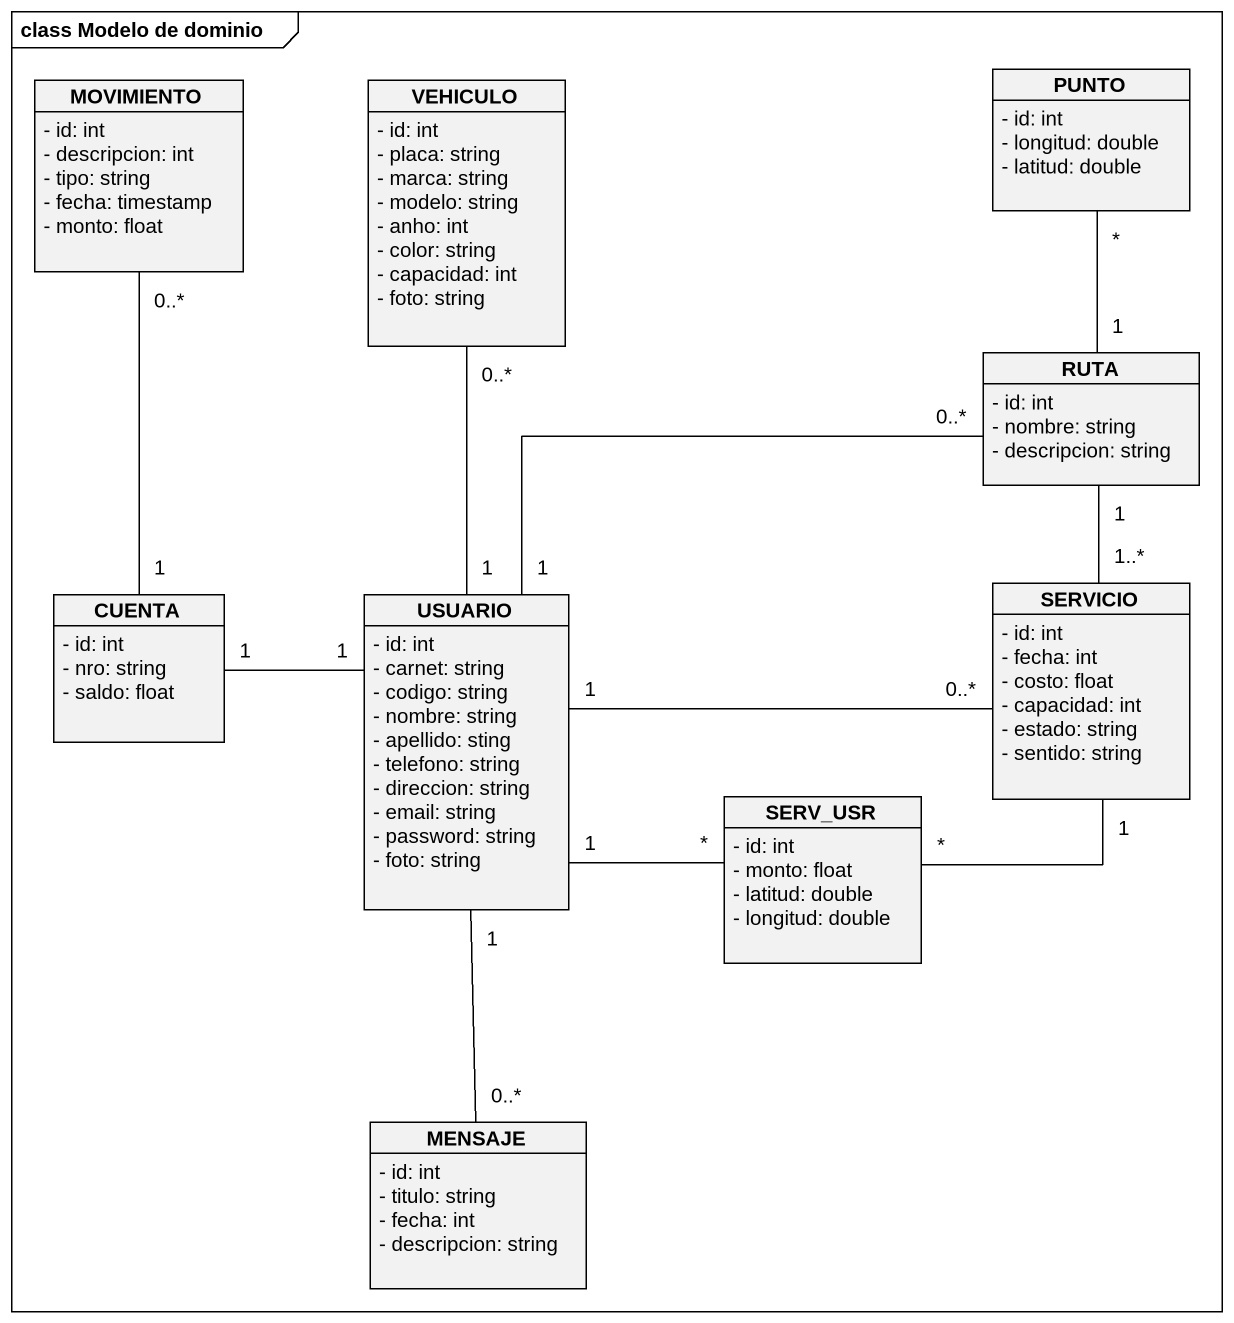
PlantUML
@startuml
mainframe class Modelo de dominio
hide circle
hide empty members
skinparam classAttributeIconSize 0
class MOVIMIENTO {
  - id: int
  - descripcion: int
  - tipo: string
  - fecha: timestamp
  - monto: float
}
class VEHICULO {
  - id: int
  - placa: string
  - marca: string
  - modelo: string
  - anho: int
  - color: string
  - capacidad: int
  - foto: string
}
class PUNTO {
  - id: int
  - longitud: double
  - latitud: double
}
class RUTA {
  - id: int
  - nombre: string
  - descripcion: string
}
class CUENTA {
  - id: int
  - nro: string
  - saldo: float
}
class USUARIO {
  - id: int
  - carnet: string
  - codigo: string
  - nombre: string
  - apellido: sting
  - telefono: string
  - direccion: string
  - email: string
  - password: string
  - foto: string
}
class SERVICIO {
  - id: int
  - fecha: int
  - costo: float
  - capacidad: int
  - estado: string
  - sentido: string
}
class SERV_USR {
  - id: int
  - monto: float
  - latitud: double
  - longitud: double
}
class MENSAJE {
  - id: int
  - titulo: string
  - fecha: int
  - descripcion: string
}
RUTA "1" -up- "*" PUNTO
CUENTA "1" -up- "0..*" MOVIMIENTO
USUARIO "1" -up- "0..*" VEHICULO
USUARIO "1" -right- "0..*" RUTA
USUARIO "1" -left- "1" CUENTA
USUARIO "1" -right- "0..*" SERVICIO
USUARIO "1" -right- "*" SERV_USR
USUARIO "1" -- "0..*" MENSAJE
SERVICIO "1..*" -up- "1" RUTA
SERVICIO "1" -- "*" SERV_USR
@enduml
